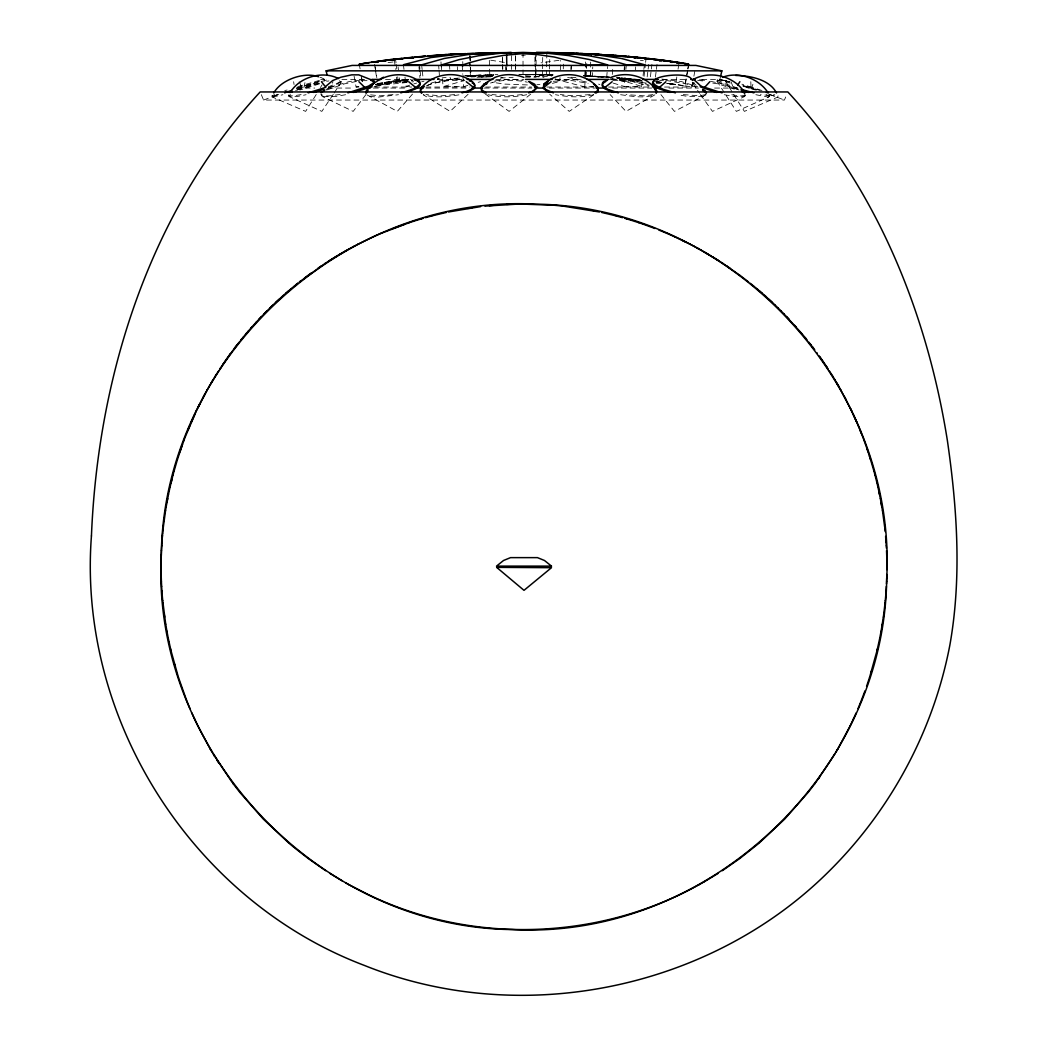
<?xml version="1.0" encoding="UTF-8"?>
<svg xmlns="http://www.w3.org/2000/svg" width="1048" height="1048" viewBox="0 0 1048 1048"><rect width="100%" height="100%" fill="white"/><g stroke="black" fill="none" stroke-linecap="round" stroke-linejoin="round"><path stroke-width="0.75" stroke-dasharray="5 3.75" d="M552.977 75.194L535.554 75.6L534.899 63.679M534.912 62.107L534.978 52.688M552.912 74.749L536 74.513L536.17 52.531M535.554 75.6L535.594 70.897M535.607 69.325L535.738 53.631M585.583 61.937L584.745 75.705L593.731 76.478M525.729 76.412L542.419 76.556L542.51 70.281M542.537 68.71L542.602 64.007M542.628 62.448L542.733 54.614M519.323 74.395L546.519 74.526L546.82 54.116M549.44 75.233L549.532 70.53M549.558 68.958L549.637 64.255M549.676 62.684L549.728 59.54M563.274 68.88L563.405 64.164M552.414 83.368L559.357 81.6L560.064 77.644M560.326 69.849L560.641 60.483M570.898 69.548L571.016 66.404M571.226 69.469L571.343 66.325M584.771 75.692L586.212 75.731L586.867 61.609M590.679 62.081L590.286 77.277M602.233 77.342L592.264 76.321L592.762 66.915M590.535 76.635L590.889 70.373M593.941 86.683L584.732 86.892L585.347 77.618M585.439 76.072L586.159 65.251M612.32 74.421L612.884 66.6M624.136 69.692L624.412 66.561M606.674 77.329L607.63 66.509M646.419 83.08L623.639 80.67L623.927 77.552M624.647 69.744L624.936 66.627M635.311 70.006L635.625 66.876M642.267 81.718L641.664 86.355L624.045 86.408L625.053 77.133M625.892 69.404L626.39 64.766M644.035 76.386L645.45 63.915M645.62 62.356L645.974 59.238M650.428 76.753L651.175 70.517M651.358 68.958L651.922 64.282M647.179 76.871L647.939 70.648M648.136 69.089L648.699 64.426M655.419 77.08L656.205 70.858M656.402 69.299L657.384 61.505M643.053 75.535L643.642 70.897M643.839 69.351L644.428 64.714M700.483 94.569L712.47 111.389L744.683 96.495L745.377 94.595M676.825 76.936L675.606 84.692L666.122 83.866M678.043 69.181L679.025 62.985M687.698 70.517L685.038 85.988L667.589 83.237M687.973 68.972L688.772 64.334M687.554 70.321L684.842 85.805L665.637 82.818M687.763 68.775L688.615 64.125M664.537 87.036L691.903 87.036L693.317 79.32M693.894 76.229L695.309 68.513M745.089 95.813L744.447 94.713M295.588 90.482L303.972 87.325L305.151 81.718M720.867 75.129L719.871 79.412L701.243 79.412M768.616 94.595L769.861 95.525L768.446 97.123L736.364 111.389L717.015 81.272L718.378 79.085L721.496 79.766M761.988 90.482L751.94 87.325L753.695 81.718M733.679 94.503L744.381 111.389L777.668 97.123L778.153 95.551L773.607 94.595M407.109 82.478L378.302 85.464L377.044 79.176M261.306 94.648L263.585 100.058L784.415 100.058L786.694 94.648M716.963 80.67L719.95 80.355L730.482 83.067M769.861 95.525L760.455 94.595M319.941 77.342C321.002 77.067 326.478 80.185 324.029 80.355L323.256 80.355M316.234 94.503L305.636 111.389L272.65 97.123L272.022 95.84L278.729 94.595M326.426 89.355L329.963 87.325L333.041 81.718M320.426 87.573L322.103 84.809M333.264 94.32L321.854 111.389L288.96 96.495L288.96 94.595M334.116 93.023L341.779 81.272L341.321 79.714L341.124 80.906L337.508 83.172L328.273 86.827M324.055 81.272L324.749 80.355M365.935 94.569L353.189 111.389L322.299 96.495L320.688 94.006M412.506 94.097L397.31 111.389L366.682 94.713L370.717 96.495L378.171 97.123L398.476 94.713M272.65 97.123L282.868 94.713M706.155 94.713L674.467 111.389L660.934 94.634M468.089 94.281L450.09 111.389L423.209 94.713C435.13 98.368 447.692 96.612 459.797 94.713M324.12 79.085L320.74 79.714M377.608 84.39L384.668 82.989M530.773 94.071L509.105 111.389L485.25 93.966M378.014 85.333L407.305 80.735M593.679 94.765L569.234 111.389L549.768 94.281M319.142 81.495L296.833 89.355M427.178 85.726L431.042 83.853L460.02 77.696M375.891 85.242C386.778 81.285 398.62 79.15 410.213 79.451M439.531 78.613L437.553 79.045M328.535 87.744L334.692 85.726L341.779 81.272L340.967 80.355L339.421 80.657M490.503 83.067C502.346 79.347 515.315 79.766 527.38 82.176M404.973 77.107L406.152 86.381L409.716 85.15M705.579 94.595L699.344 95.84L683.283 94.595M326.596 90.049L344.464 83.853L357.381 81.285M263.585 100.058L278.611 94.268M297.396 87.744L319.706 81.285M442.413 78.914L443.094 86.643L464.854 80.408M430.977 83.172C441.365 79.7 452.605 78.783 463.517 79.766M374.057 86.827L393.223 81.587L405.995 80.355M467.853 85.36L463.596 86.696L443.094 86.643M319.417 80.382L297.121 86.827M426.654 85.556C438.483 81.194 451.125 79.661 463.609 80.67M558.951 60.325L541.069 62.788M296.348 88.215L328.928 79.412M319.522 83.853L299.807 90.049M274.615 94.595L272.022 95.84M413.881 83.866L416.619 83.093M377.621 84.469L407.829 80.342M297.043 90.049L319.627 83.067M478.163 82.32L480.56 81.705M769.586 96.429L766.245 94.713M399.406 77.814L399.969 82.478L407.816 81.312M421.663 81.796L424.008 81.233M290.623 94.713L289.156 95.289L288.96 96.495L297.331 96.495L306.095 94.713M329.963 87.325L349.442 81.495L363.997 79.674M319.312 83.172L303.972 87.325M494.866 80.906L510.376 79.085L523.083 80.382M653.035 94.595L643.878 95.84L625.984 94.595M717.238 79.766L723.369 83.172L738.735 88.451M284.768 90.482L287.139 90.036M354.106 76.229L356.097 87.036L362.975 85.818M375.564 84.508L381.577 83.499M375.918 84.456L410.62 79.648M326.675 81.272L328.967 80.906M375.891 84.377L407.253 80.106M375.904 84.39L397.873 80.958L393.445 81.495M590.168 94.595L573.505 95.84L560.3 94.595M377.555 83.513L386.948 82.189M362.045 80.67L368.031 80.657M378.014 83.591L402.275 80.316M500.957 77.709L503.001 77.408M301.117 94.595L293.584 95.827L289.327 95.827L288.514 94.936M481.739 77.316L492.154 76.032M663.515 80.355L659.598 80.355M442.177 77.88L446.081 77.356M277.628 94.713L272.31 96.743M388.219 82.032L389.502 81.862M593.509 94.713C581.037 98.027 568.055 96.979 555.479 94.713M390.773 81.692L392.044 81.534M522.349 94.595L509.511 95.84L491.918 94.595M340.168 94.595C334.142 94.778 327.67 97.215 321.919 94.936L320.898 94.595M394.939 81.547L410.462 79.674L409.414 79.884M388.061 62.579L395.751 61.688M467.408 76.687L493.739 74.709M454.662 94.595L441.365 95.84L425.92 94.595M392.987 94.595L380.201 95.84L368.018 94.595M400.048 80.709L404.397 80.211M411.209 80.906L412.349 80.775M411.301 80.29L412.729 80.133M407.2 81.823L399.969 82.478M403.559 80.172L406.559 79.975M412.074 81.927L413.698 81.757M406.1 79.897L408.707 79.753M400.153 80.906L407.986 80.106M411.353 79.962L412.178 79.884M526.751 94.713C513.965 97.346 500.761 97.674 488.001 94.713M745.338 94.91C740.582 97.294 734.753 94.634 729.565 94.595M500.315 78.115L513.14 77.303M345.604 94.713L335.57 96.495L322.299 96.495M437.448 78.705L438.549 78.626M466.74 75.731L476.735 75.404M466.858 75.679L471.521 75.417L466.203 75.639M542.419 76.556L551.405 76.163M459.509 78.102L450.391 78.639L450.051 77.329M465.993 75.836L486.036 74.958M536.904 84.705L539.943 84.547M462.902 75.967L480.6 75.115L478.517 75.181M465.744 75.836L474.521 75.482M610.761 79.766C623.73 78.561 637.132 80.526 649.21 85.242M536 74.513L543.427 74.487M477.036 77.29L493.176 76.779M476.316 75.246L487.648 74.906M495.115 74.67L497.852 74.591M487.045 75.089L494.446 74.762M492.468 76.229L471.128 76.923L470.853 70.661M488.617 75.05L494.25 74.932M519.297 74.474L528.297 74.447M493.005 75.495L470.827 76.19L470.434 66.784M492.73 75.875L471.076 76.57L470.814 70.308M523.018 52.4L523.031 74.382L530.864 74.5M493.451 75.194L470.644 75.901L470.264 66.496M518.708 74.447L536.17 74.722M520.817 74.408L522.886 74.395M406.152 86.381L409.506 86.355M521.485 55.19L525.258 55.177M553.292 81.285L570.675 80.355L588.072 83.329M520.398 74.631L534.847 74.683M612.674 80.355L632.743 81.587L649.079 86.159M341.884 79.412L364.507 79.412M385.507 79.412L410.305 79.412M437.291 79.412L464.041 79.412M495.874 79.412L524 79.412M555.126 79.412L580.933 79.412M610.709 79.412L639.319 79.412M662.493 79.412L686.453 79.412M356.097 87.036L358.901 87.036M374.856 87.036L411.72 87.036M425.92 87.036L470.002 87.036M485.63 87.036L531.546 87.036M546.82 87.036L593.456 87.036M608.495 87.036L649.983 87.036M296.401 88.058L314.741 88.058M328.037 88.058L353.425 88.058M373.311 88.058L405.733 88.058M425.986 88.058L465.849 88.058M484.228 88.058L531.873 88.058M549.296 88.058L594.792 88.058M612.608 88.058L651.751 88.058M668.899 88.058L698.44 88.058M714.592 88.058L738.591 88.058M747.905 88.058L751.704 88.058M527.38 84.94L504.769 84.102L492.233 82.281M697.68 80.355L705.527 81.285M523.031 74.382L529.266 74.474M525.205 77.12L536.144 77.303M727.22 81.272L729.775 81.587M544.213 74.5L546.519 74.526M525.375 75.653L544.004 77.369M725.871 80.355L725.229 80.657L732.827 93.115M717.015 81.272L726.709 85.726L738.46 89.368M546.755 74.526L552.584 74.657M555.532 79.714L576.099 79.714L588.138 82.412M529.908 74.487L552.938 75.744L540.663 74.722M641.769 81.01L634.171 80.919L623.311 79.059L642.175 80.919M524 74.369L540.179 74.853M550.488 74.605L552.899 74.683M570.924 77.29L577.749 77.565M659.14 61.544L662.009 61.675M656.258 83.303L660.463 83.499M586.212 75.731L588.046 75.81M583.579 75.718L607.29 77.238M699.592 79.674L708.068 80.906M586.513 75.849L593.103 76.059M583.71 75.901L592.264 76.321M588.046 75.928L591.216 76.085M587.731 76.085L595.644 76.504M594.347 76.137L598.028 76.452M592.867 76.163L596.273 76.347M703.522 96.495L688.169 96.495L677.781 94.713M583.657 75.849L604.106 77.015M599.246 76.399L606.137 76.832M597.714 76.321L607.827 77.316M596.81 76.57L601.604 76.858M610.041 77.094L599.823 76.556L612.084 77.565M607.381 77.041L609.373 77.172M606.687 77.185L608.01 77.277M616.447 77.565L619.656 77.814M724.312 94.713L733.797 96.495L744.683 96.495M620.613 94.713C631.996 96.18 643.97 98.761 655.052 94.713L625.984 111.389L610.146 94.621M617.56 77.775L632.416 78.941M323.57 79.714L324.461 79.451M621.254 77.945L626.036 78.351M710.531 81.272L723.5 84.168L738.997 90.036M627.634 78.495L629.232 78.639M755.857 94.713L768.446 97.123M504.324 62.382L490.7 60.208M630.018 78.836L634.302 79.242M630.66 79.36L616.918 78.168L641.324 80.46M617.442 78.233L641.468 80.513M616.84 78.024L641.088 80.421M594.006 76.504L600.884 77.264M712.719 83.067L717.998 83.853L736.993 90.049M634.014 79.085L638.822 79.569M635.612 79.242L637.223 79.412M638.638 79.687L640.826 79.91M640.42 60.325L643.315 60.64M769.992 94.713L777.668 97.123M656.415 81.587L659.598 82.006M656.389 81.718L662.506 82.386M656.127 81.914L661.288 82.596M665.742 80.355L686.126 83.853L697.588 87.744M653.048 81.416L660.62 82.491M656.271 81.888L661.105 82.582M666.476 83.316L675.606 84.692L671.676 84.089M667.773 83.499L670.379 83.892M567.649 77.473L584.587 80.565M612.111 78.665L623.639 80.67M610.46 78.639L626.691 81.941L641.664 86.355M684.894 85.792L691.903 87.036M751.94 87.325L741.892 84.168M661.733 79.085L681.161 81.495L697.785 86.827M760.114 90.482L743.229 85.242M555.086 79.176L584.732 86.892M555.361 78.928L559.96 80.761M729.696 81.901L719.871 79.412L729.067 81.81M742.953 86.159L755.451 90.049M721.98 79.91L729.434 81.875M743.923 86.159L756.721 90.049M724.718 80.382L726.578 80.906M613.119 83.093L624.045 86.408M598.565 84.141L599.875 84.521M742.862 85.412L758.975 90.547M692.23 82.176L696.763 85.726M769.389 94.268L784.415 100.058M693.606 82.412L694.51 83.172M692.584 83.067L699.606 93.285M299.165 81.718L301.85 87.325M731.045 81.718L733.181 87.325M361.704 78.246L362.241 81.338M359.281 64.19L360.08 68.827M375.132 66.784L376.808 77.631M374.581 64.295L375.276 68.958M375.512 70.504L376.455 76.714M293.637 81.718L294.043 84.521M403.401 64.74L403.991 69.378M398.07 66.915L398.45 70.033M394.376 60.011L395.528 69.365M396.471 77.146L397.048 81.823M395.633 59.684L396.013 62.801M396.196 64.36L396.76 69.037M397.69 76.832L398.253 81.508M421.794 66.378L422.134 69.469M422.305 71.015L422.973 77.198M419.645 66.063L419.934 69.181M420.078 70.74L420.667 76.989M418.938 66.731L419.947 77.67M441.195 65.002L441.601 69.64M438.719 66.037L438.942 69.168M439.06 70.727L439.4 75.417M440.959 61.898L441.496 69.731M462.168 65.055L462.784 74.329M462.875 75.875L463.596 86.696M449.592 66.129L449.802 69.26M470.12 70.399L470.46 76.609M457.321 66.718L457.478 69.862M462.744 61.622L463.085 69.312M470.224 56.199L470.421 60.902M469.989 55.806L470.185 60.509M469.818 55.505L470.015 60.221M750.813 81.718L750.997 87.325M489.311 60.325L489.861 77.487M502.582 56.867L502.778 69.417M502.503 58.046L502.568 62.749M502.595 64.321L502.673 69.037M506.538 67.059L506.577 70.124L506.551 66.876M505.49 66.561L505.529 69.705M511.437 55.675L511.542 69.81M515.577 56.068L515.564 62.408M515.629 63.902L515.668 70.177M515.485 55.806L515.564 69.941M362.163 81.194L361.364 76.556L362.202 81.194"/><path stroke-width="1.5" d="M161.104 566.706L161.104 565.514M886.896 566.706L886.896 568.422M886.896 568.488L886.883 569.614M161.169 560.077L161.104 568.488M161.169 560.143L161.287 555.309M886.818 574.448L886.765 576.767M886.726 577.946L886.765 576.819M523.843 77.382C514.607 73.858 504.193 73.661 494.984 77.382L483.953 84.168L481.176 87.325L481.857 90.036L486.298 92.866M886.726 578.011L886.595 581.522M161.287 555.375L161.471 550.554M886.595 581.588L886.49 583.893M161.471 550.619L161.72 545.812M886.359 586.33L886.084 591.02M161.72 545.877L161.955 542.235M161.942 542.301L162.034 541.043M886.071 591.085L885.73 595.775M162.034 541.122L162.309 537.48M162.309 537.559L162.414 536.301M885.717 595.827L885.311 600.517M162.401 536.366L162.492 535.332M162.492 535.41L162.676 533.34M162.702 533.118L162.964 530.393M528.664 92.866C532.227 91.975 538.803 88.294 534.598 84.168L529.227 81.495M884.826 605.259L885.298 600.57M162.964 530.471L163.03 529.803M163.016 529.882L163.147 528.624M885.075 602.941L883.359 617.062M163.147 528.703L163.278 527.445M163.278 527.524L163.344 526.869M163.344 526.934L165.545 510.599M883.359 617.115L881.093 631.171M165.532 510.664L166.213 506.564M881.905 626.534L882.285 624.176M166.2 506.629L168.453 494.538M881.08 631.224L879.744 638.193M166.907 502.542L167.667 498.534M879.744 638.232L877.202 649.826M168.44 494.617L169.278 490.608M169.265 490.687L170.156 486.678M170.13 486.757L172.999 475.019M720.867 75.129L721.875 70.845L695.885 65.421L352.115 65.421L326.125 70.845L327.133 75.129M877.464 648.712L876.927 650.978M876.914 651.031L869.578 677.349M171.047 482.853L171.99 478.962M366.093 93.023L368.162 90.049M172.986 475.098L174.034 471.168M174.02 471.246L177.387 459.653M870.993 672.842L871.674 670.563M177.361 459.731L182.47 444.431M869.565 677.388L866.565 686.375M656.31 93.023L656.624 90.482C646.721 76.242 627.071 70.91 611.076 77.382M179.824 452.081L183.832 440.671M864.954 690.894L861.6 699.776M183.806 440.75L185.247 436.937M594.963 92.866L598.067 90.036L597.688 87.325C584.155 72.181 558.938 70.098 543.886 84.168L543.467 86.827L545.432 89.355L553.396 92.866M185.208 437.016L196.29 411.104M859.832 704.19L861.587 699.802M188.195 429.484L189.727 425.763M858.011 708.592L859.819 704.217M856.111 712.994L853.426 718.941M191.273 422.148L194.561 414.811M853.426 718.967L852.679 720.552M852.666 720.579L850.111 725.937M196.251 411.183L207.308 389.777M850.098 725.963L837.771 749.071M198.02 407.502L199.801 403.925M203.43 396.878L205.329 393.354M207.255 389.856L209.273 386.306M209.233 386.385L215.403 376.022M837.771 749.084L837.182 750.106M837.169 750.119L835.662 752.66M211.277 382.848L213.32 379.428M835.033 753.695L815.829 782.398M692.361 80.382L692.767 79.714C709.981 69.784 734.871 76.019 744.866 93.141M215.364 376.101L216.451 374.346M462.024 92.866C466.033 91.595 478.753 88.189 473.185 82.412C458.317 70.124 434.16 72.888 421.663 87.325C420.104 88.883 419.632 91.792 422.003 92.866M216.412 374.424L218.587 370.992M273.79 92.984C280.916 79.714 304.077 71.618 318.54 76.753M737.74 85.085L739.875 81.718M219.608 369.407L221.835 366.027M219.661 369.328L220.748 367.678M221.783 366.106L224.049 362.739M222.883 364.455L225.176 361.115M224.56 362.005L225.739 360.289M225.687 360.368L226.879 358.678M226.25 359.556L227.442 357.866M227.39 357.944L228.019 357.054M227.966 357.132L229.171 355.442M290.322 92.394C299.518 76.976 322.443 70.36 338.439 78.535M228.831 355.914L229.46 355.036M818.278 779.031L819.68 777.092M229.407 355.115L230.049 354.237M229.984 354.316L230.626 353.438M230.285 353.91L231.005 352.914M231.804 351.84L232.328 351.119M815.462 782.882L814.584 784.061M814.571 784.074L808.218 792.301M233.219 349.927L238.093 343.561M234.464 348.277L236.874 345.133M238.04 343.639L239.324 342.015M808.205 792.314L784.651 819.13L759.027 843.182M240.49 340.534L243.044 337.377M240.555 340.456L241.8 338.923M242.992 337.456L246.869 332.792M655.956 92.866L656.14 90.94L654.738 89.368M245.52 334.391L248.153 331.286M366.079 92.866L366.407 90.482C379.088 75.129 402.34 68.919 419.514 81.495L419.96 83.761C415.519 89.499 407.423 90.678 400.821 92.866M248.088 331.351L256.053 322.352M250.76 328.273L252.07 326.779M700.457 86.146L704.688 87.325L709.837 81.718M255.987 322.417L267.03 310.85M258.751 319.43L261.476 316.548M653.363 81.587L652.446 83.067L653.886 85.726L659.218 88.883L670.117 92.434M264.175 313.758L272.716 305.269M373.337 83.853L371.542 85.726L365.084 88.883L353.346 92.434M269.781 308.112L275.611 302.518M275.532 302.584L276.371 301.798M276.292 301.863L278.689 299.649M277.144 301.077L277.917 300.37M278.611 299.728L279.462 298.942M279.384 299.007L280.235 298.235M280.943 297.593L281.807 296.82M281.729 296.885L283.366 295.418M282.515 296.191L285.737 293.335M321.094 92.866L324.88 90.036M691.274 78.888C687.016 70.426 635.691 77.146 659.559 87.325L665.886 81.718M285.659 293.401L286.536 292.641M286.458 292.706L288.121 291.265M287.257 292.025L289.72 289.916M758.569 843.561L739.901 858.404M326.125 86.054L332.648 80.552L340.901 77.211L351.709 74.853L358.744 74.853L373.979 80.906L373.167 83.172L368.438 86.146L347.923 92.866M289.654 289.969L291.331 288.554M291.252 288.619L294.567 285.881M481.176 87.325L488.067 81.718M294.488 285.934L297.829 283.235M296.126 284.611L297.763 283.288M607.25 80.382L603.674 81.495C601.198 83.12 602.469 86.774 605.115 87.325L612.163 81.718M299.414 281.978L324.998 263.493M299.479 281.912L301.143 280.615M543.886 87.325L551.13 81.718M304.444 278.061L311.164 273.056M424.008 86.827L420.562 90.049L421.27 93.023M739.901 858.417L722.308 870.692M318.016 268.196L321.487 265.825M547.973 81.495L543.886 84.168M324.932 263.533L337.443 255.66M596.063 93.023L597.596 92.041L598.146 90.049L596.037 86.827M328.469 261.227L340.98 253.551M373.953 83.329L374.149 81.587L370.913 80.355M718.299 873.272L704.531 881.604M338.347 255.123L348.46 249.306M341.962 252.987L342.866 252.463M704.531 881.604L698.806 884.826M344.726 251.402L346.587 250.341M423.929 86.146L421.663 87.325M348.394 249.332L354.119 246.241M698.806 884.826C598.736 940.462 472.137 944.693 368.857 894.861M380.424 78.888L383.489 77.211M485.29 84.665L486.822 83.853M354.054 246.267L357.931 244.249M357.879 244.276L373.311 236.796M605.705 81.587L602.77 83.329L602.102 85.726L604.893 88.883L613.538 92.434M373.258 236.822L377.214 235.04M291.606 90.482L284.611 92.866M377.162 235.066L381.158 233.337M722.452 77.342C738.159 71.015 759.027 78.456 767.922 92.565M381.105 233.35L409.165 222.7M483.98 85.726C481.019 86.316 480.364 90.207 482.63 92.041L484.844 93.023M486.796 83.172L483.953 84.168M393.079 228.49L405.104 224.076M409.113 222.713L413.24 221.377M469.701 62.644L462.168 65.055L441.195 65.002L459.221 59.605L478.609 55.754L499.857 53.343L523.018 52.4L547.934 53.33L568.645 55.57L589.317 59.526L607.774 64.963L586.159 65.251L554.287 57.024L537.139 54.548L522.179 53.684L503.407 55.387L482.46 59.225L469.701 62.644L469.871 65.749M413.2 221.39L417.34 220.08M417.301 220.093L421.453 218.849M531.965 92.434L536.052 88.883L535.371 86.159L532.397 83.853M370.468 87.325L372.132 86.827M421.414 218.862L423.497 218.246M425.514 217.67L431.737 215.98M323.793 89.368L313.575 92.434M394.546 59.972L391.926 60.325M431.697 215.98L437.959 214.395M437.933 214.408L446.396 212.443M375.263 62.369L377.647 61.884M308.204 92.866L325.863 87.325L321.448 81.718M448.479 211.984L480.626 206.6M466.373 92.434L473.617 88.883C475.674 87.115 475.307 83.303 472.242 83.067M547.868 83.067L544.449 84.665L543.414 87.744L543.794 88.883L549.532 92.434M359.228 64.177L361.756 63.745M359.307 64.321L365.451 63.142M405.89 92.434L415.729 88.883L419.789 85.726L420.13 83.329L418.178 81.587M362.713 63.587L364.586 63.273M365.294 63.325L369.289 62.684M366.211 63.011L375.485 61.596M381.158 61.295L386.175 60.548M289.536 92.434L292.104 92.041M371.293 62.369L385.323 60.378M467.709 208.408L472.006 207.753M439.767 55.819L437.959 56.068M376.9 62.369L378.171 62.186M376.638 61.426L381.367 60.771M387.59 60.352L394.441 59.461M382.625 60.588L393.066 59.395M384.485 61.295L385.743 61.125M393.354 60.352L394.834 60.155M386.424 60.09L387.681 59.919M388.952 59.762L391.585 59.435M399.511 59.199L403.008 58.767M392.948 59.264L394.31 59.107M393.314 59.369L442.99 54.732M396.786 59.173L402.681 58.505M395.293 59.133L401.751 58.387M456.535 53.972L462.391 53.736L430.885 57.561L403.532 64.688L421.637 64.832L444.182 58.492L468.823 54.47L511.411 52.531L497.079 52.714M411.589 58.151L413.305 57.968M403.899 58.151L412.532 57.273M408.301 58.19L413.567 57.679M484.936 206.102L519.651 203.993L554.392 205.264M407.135 58.02L413.764 57.378M735.683 75.443C749.556 75.6 769.363 79.19 776.516 92.984M414.694 57.064L425.488 56.12M489.298 205.657L493.621 205.264M418.178 56.972L425.108 56.409M427.649 55.95L446.003 54.548M430.086 56.042L439.44 55.557M444.68 54.745L447.011 54.483M658.079 79.674L655.419 79.714M446.54 54.627L457.858 54.195M449.422 54.653L448.61 55.02M372.747 79.714L370.743 79.674M448.007 54.43L451.033 54.26M450.26 54.417L452.12 54.313M451.806 54.221L455.841 54.116M453.378 54.129L457.701 54.024M458.801 54.155L482.25 53.238M459.561 53.933L465.928 53.645M506.616 204.386L510.952 204.203M467.198 53.592L473.552 53.343M470.002 53.933L489.167 53.317M477.063 53.972L488.735 53.618M474.836 53.304L489.219 53.055M413.96 79.766L419.514 81.495M483.875 53.016L506.394 52.741M559.671 53.972L560.994 53.946M561.401 53.933L571.488 53.998M557.628 53.186L563.706 53.186M326.125 70.845L721.875 70.845M371.935 79.412L380.974 79.412M416.816 79.412L434.042 79.412M467.067 79.412L492.874 79.412M525.598 79.412L552.126 79.412M586.998 79.412L609.085 79.412M642.568 79.412L657.987 79.412M690.815 79.412L695.112 79.412L692.767 79.714M534.559 87.036L537.572 87.036M364.455 88.058L370.285 88.058M415.349 88.058L422.947 88.058M471.954 88.058L482.67 88.058M535.489 88.058L544.724 88.058M596.181 88.058L605.154 88.058M653.886 88.058L659.847 88.058M546.715 52.544L536.17 52.531L557.916 52.741M546.846 52.544L555.152 52.688M547.082 52.544L568.789 53.514L588.95 55.78L607.329 59.317L626.39 64.766L644.428 64.714L621.49 58.478L595.199 54.562M556.816 52.832L566.208 52.963M559.409 52.898L568.985 53.042M565.003 53.225L572.798 53.461M568.475 53.147L582.806 53.553M569.745 53.186L574.094 53.514M573.557 53.317L580.592 53.762M576.099 53.409L578.64 53.5M579.911 53.553L588.976 53.841M581.889 53.815L586.959 54.051M587.443 53.776L585.766 53.723L594.923 54.535M583.723 53.71L587.823 53.907M588.334 53.802L628.774 56.5L660.712 60.116M587.365 54.064L588.596 54.129M590.26 54.024L595.736 54.182M590.666 54.221L591.373 55.007M595.657 54.3L599.246 54.496M597.399 54.273L601.316 54.509M601.054 54.601L604.644 54.824M653.428 59.657L660.24 60.286M604.224 54.994L593.43 54.365L599.875 54.994M606.019 54.797L609.936 55.046M611.574 55.164L613.211 55.282M610.041 55.177L617.023 56.042M609.504 55.348L610.879 55.439M611.836 55.308L619.774 55.767M614.849 55.4L616.486 55.518M617.233 55.701L621.608 56.042M670.746 62.238L672.226 62.356M623.049 56.029L626.324 56.304M623.796 56.225L625.984 56.409M622.577 56.579L628.617 57.103M627.962 56.448L629.599 56.592M628.184 56.592L632.56 56.998M631.237 56.736L632.861 56.893M554.379 205.264L563.064 206.102M634.499 57.05L639.11 57.627M636.136 57.208L637.498 57.339M634.839 57.692L639.097 58.112M633.988 57.981L635.271 58.112M676.484 62.762L679.025 62.985L676.314 62.553M638.848 57.47L645.673 58.321M640.21 57.614L641.559 57.745M642.909 57.889L652.498 59.094M644.599 59.081L645.974 59.238M645.673 58.819L647.913 59.068M648.332 58.478L651.031 58.793M563.038 206.102L599.521 211.984M652.38 58.95L655.092 59.278M653.611 59.238L658.694 59.854M656.441 59.435L658.668 59.71M659.886 59.854L666.738 60.915M662.454 60.208L661.288 60.05M663.738 60.352L667.563 60.876M662.716 60.378L664.733 60.64M662.899 60.64L668.244 61.374M665.493 60.614L670.746 61.478M667.091 60.836L669.489 61.138M668.729 61.059L675.528 62.055M669.58 61.557L674.964 62.356M670.406 61.308L672.764 61.78M672.096 61.544L683.951 63.365M716.622 92.434L700.274 86.827M748.731 92.434L741.054 90.049M675.226 61.976L677.257 62.317M677.152 62.264L682.327 63.103M678.96 62.579L680.65 62.841M682.89 63.168L688.562 64.138L684.789 63.483M684.776 63.653L688.772 64.334M472.085 81.495L469.294 80.906M593.142 210.687L595.277 211.107M722.072 92.866L704.688 87.325M675.423 92.866L663.358 89.355L659.559 87.325M753.918 92.866L741.264 89.355M601.604 212.443L610.067 214.408M618.307 92.866L607.892 89.355L605.115 87.325M610.041 214.395L616.303 215.98M766.376 92.329L768.485 92.866M616.263 215.98L622.486 217.67M624.503 218.246L626.586 218.862M626.547 218.849L630.7 220.093M630.66 220.08L634.8 221.39M634.761 221.377L638.887 222.713M638.835 222.7L642.935 224.102M642.896 224.076L654.974 228.503M652.485 86.827L653.847 87.325M658.891 230.049L666.895 233.35M666.842 233.337L670.838 235.066M670.785 235.04L674.742 236.822M674.689 236.796L690.121 244.276M368.306 894.599L349.194 884.826M682.497 240.464L686.322 242.35M690.069 244.249L693.946 246.267M693.881 246.241L701.479 250.38M702.736 89.355L705.042 90.482L706.444 92.866M697.719 248.311L699.606 249.332M349.194 884.826L345.801 882.94M744.093 92.866L741.984 91.53M701.413 250.341L718.587 260.625M705.134 252.463L707.859 254.048M342.172 880.857L329.701 873.272M708.762 254.585L709.653 255.123M710.557 255.66L711.461 256.197M712.352 256.747L715.037 258.384M715.928 258.948L723.068 263.533M325.692 870.692L308.099 858.417M723.002 263.493L740.281 275.598M726.513 265.825L729.984 268.196M597.688 87.325L593.574 84.168M702.592 90.049L706.038 93.023M308.099 858.404L294.462 847.766M740.216 275.545L748.586 281.978M466.242 81.718L473.447 87.325M528.886 81.718L536.013 87.325M750.172 283.235L751.875 284.611M751.809 284.545L753.512 285.934M753.433 285.881L758.346 289.969M293.545 847.007L289.431 843.561M408.681 81.718L415.453 87.325M756.669 288.554L760.743 292.025M288.973 843.182L263.349 819.13L239.782 792.301M759.879 291.265L761.542 292.706M761.464 292.641L762.341 293.401M762.263 293.335L764.699 295.484M764.634 295.418L766.271 296.885M765.42 296.126L767.057 297.593M767.765 298.235L768.616 299.007M768.538 298.942L769.389 299.728M769.311 299.649L770.162 300.435M694.916 80.552L700.837 86.054M770.084 300.37L772.468 302.584M770.935 301.156L771.708 301.863M772.389 302.518L775.363 305.335M358.888 81.718L364.691 87.325M775.284 305.269L778.219 308.112M535.214 52.898L515.498 52.911M778.14 308.047L781.035 310.915M780.97 310.85L783.825 313.758M783.76 313.68L801.13 332.792M786.524 316.548L789.249 319.43M794.672 325.365L795.995 326.858M801.196 332.871L802.414 334.325M802.48 334.391L806.2 338.923M805.008 337.456L807.445 340.456M239.796 792.314L233.416 784.061M808.742 342.08L811.126 345.133M809.96 343.639L814.728 349.849M812.383 346.77L813.589 348.342M233.429 784.074L232.708 783.105M232.184 782.398L212.954 753.682M816.837 352.718L817.375 353.438M819.169 355.914L820.558 357.866M820.034 357.132L821.121 358.678M821.174 358.744L822.261 360.289M821.75 359.556L822.824 361.115M822.876 361.193L823.387 361.927M823.44 362.005L823.951 362.739M824.003 362.818L825.064 364.376M825.117 364.455L827.252 367.678M826.217 366.106L828.339 369.328M218.94 763.285L217.015 760.272M829.466 371.071L831.549 374.346M831.588 374.424L832.597 376.022M832.636 376.101L834.68 379.428M213.884 755.215L214.499 756.224M834.719 379.507L838.728 386.306M212.351 752.674L210.818 750.106M210.831 750.119L210.229 749.071M836.763 382.926L840.692 389.777M210.229 749.084L197.889 725.937M840.745 389.856L851.71 411.104M844.57 396.878L846.417 400.428M197.902 725.963L196.33 722.714M850.02 407.58L856.688 422.056M195.832 721.666L195.321 720.552M195.334 720.579L194.574 718.941M194.574 718.967L191.876 712.967M853.439 414.811L858.273 425.763M188.168 704.19L190.002 708.618M858.299 425.842L862.753 436.937M859.845 429.562L861.351 433.296M186.4 699.776L188.182 704.217M186.413 699.802L178.422 677.349M862.792 437.016L864.168 440.671M864.194 440.75L865.53 444.431M865.556 444.509L868.15 452.002M866.893 448.282L870.613 459.653M178.435 677.388L171.073 650.978M869.421 455.893L873.966 471.168M174.335 663.659L174.977 665.952M873.98 471.246L875.001 475.019M875.015 475.098L876.94 482.774M170.798 649.826L171.086 651.031M876.953 482.853L877.844 486.678M170.523 648.66L170.811 649.865M170.536 648.712L168.256 638.193M877.87 486.757L879.547 494.538M168.977 641.69L169.226 642.856M878.735 490.687L880.333 498.534M168.256 638.232L166.907 631.171M880.346 498.612L881.787 506.564M166.92 631.224L165.702 624.136M881.106 502.621L882.455 510.599M165.715 624.176L162.689 600.517M882.468 510.664L884.656 526.869M164.326 614.757L164.641 617.115M884.722 527.524L884.853 528.624M884.853 528.703L884.971 529.803M162.925 602.941L163.174 605.312M885.036 530.471L885.154 531.572M162.702 600.57L162.27 595.775M885.599 536.366L885.691 537.48M885.691 537.559L885.966 541.043M162.283 595.827L161.916 591.02M885.966 541.122L886.045 542.235M886.058 542.301L886.28 545.812M161.929 591.085L161.628 586.277M886.28 545.877L886.412 548.183M161.641 586.33L161.405 581.522M886.529 550.619L886.713 555.309M161.405 581.588L161.274 577.946M886.713 555.375L886.831 560.077M161.235 576.767L161.274 578.011M161.235 576.819L161.169 573.492M161.169 573.557L161.143 572.601M886.831 560.143L886.896 564.846M506.629 54.955L506.787 65.932M161.13 571.71L161.143 572.365M161.13 571.763L161.117 569.916M161.117 569.981L161.104 568.422M886.896 565.514L886.896 566.641M161.3 555.008C150.702 749.359 317.531 927.415 512.144 929.563C706.496 940.161 884.551 773.332 886.7 578.719C897.298 384.367 730.469 206.312 535.856 204.163C341.504 193.566 163.449 360.394 161.3 555.008M91.438 535.947C77.408 719.308 192.544 900.415 364.56 965.496C521.053 1028.363 711.251 989.64 830.278 870.023C891.403 808.99 933.742 729.775 949.907 644.874C961.881 577.265 957.125 508.018 947.366 440.448C927.087 312.972 876.482 187.396 787.834 91.949L260.166 91.949C149.733 211.539 97.962 375.485 91.438 535.947M496.647 567.361L524 590.338L551.484 567.689L496.647 567.361M551.484 566.116L496.516 566.116L503.538 560.484L510.546 557.628L537.454 557.628L544.475 560.484L551.484 566.116"/></g></svg>
